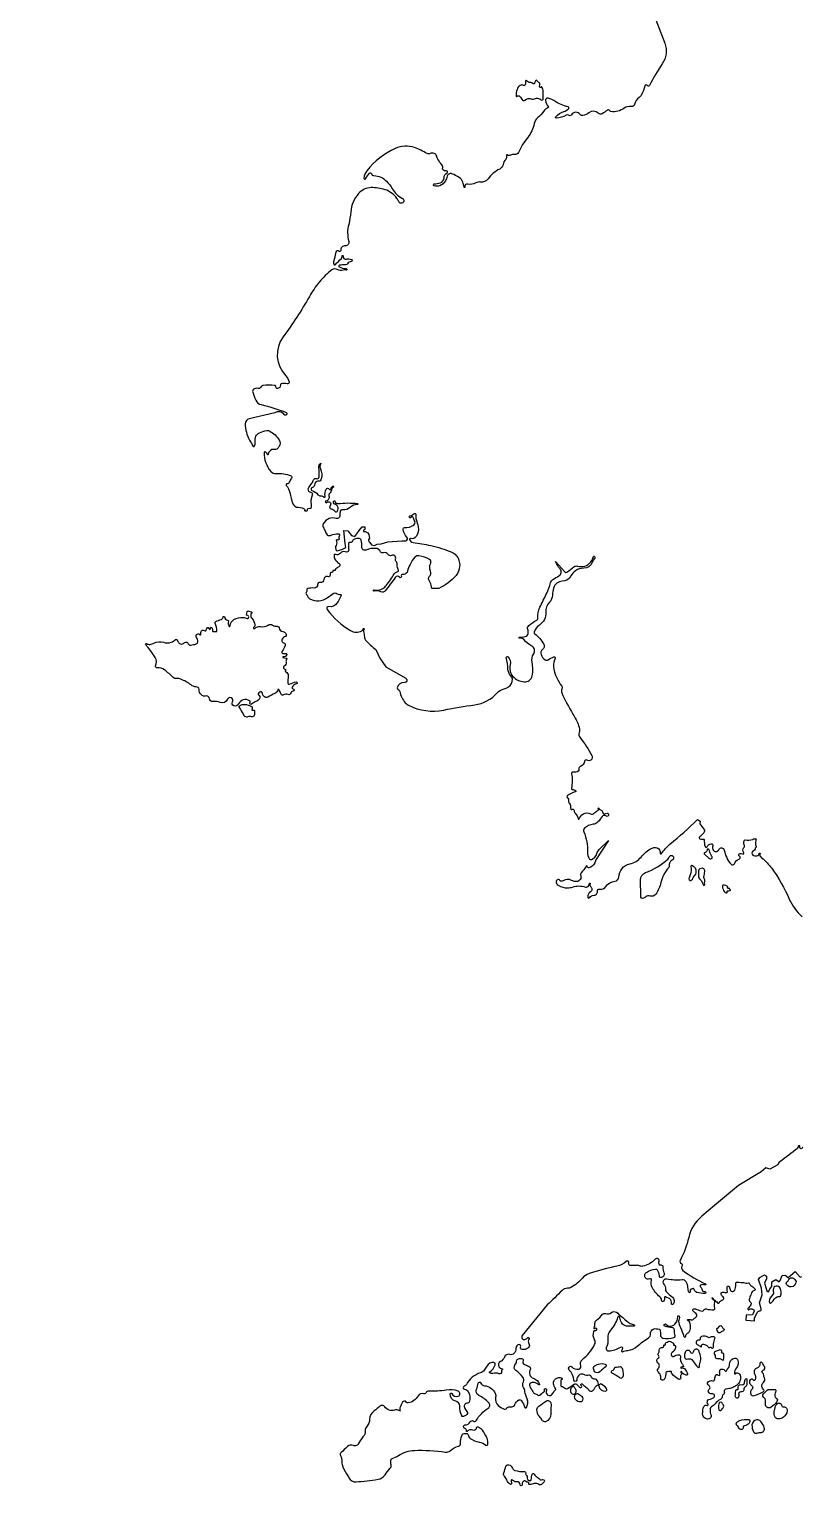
# Model space of a CAD drawing. Header units: millimetres. Extents: x 10675 to 34317, y 7287 to 30799.
# Drawn here: x 10675 to 16727, y 7287 to 18892 of the extents above; entities that cross this region are included whole.
import ezdxf

# ---------------------------------------------------------------- set-up
doc = ezdxf.new("R2010")
doc.units = ezdxf.units.MM
doc.layers.add('dwgmodels.com', color=250, linetype='Continuous')

msp = doc.modelspace()

# ---------------------------------------------------------------- linework, layer by layer
at = {"layer": 'dwgmodels.com'}
for points in [[(14875, 28559, 0), (14859, 28559, -0.433773)], [(15555, 19050), (15655, 18786, -0.247834), (15635, 18624, 0.041618), (15536, 18454, -0.605439), (15520, 18453, 0.674783), (15499, 18450, -0.058904), (15473, 18382, -0.110665), (15455, 18360, 0.171765), (15418, 18304, -0.40388), (15393, 18288, 0.211565), (15338, 18276, -0.188805), (15232, 18249, -0.265061), (15224, 18255, 0.510013), (15203, 18259, -0.06403), (15164, 18233, -0.319329), (15134, 18237, 0.383059), (15061, 18239, -0.137128), (15013, 18218, -0.286719), (14992, 18227, 0.542994), (14924, 18224, -0.468554), (14901, 18221, 0.335043), (14883, 18222, -0.143048), (14804, 18199, -0.654975), (14800, 18209, -0.128863), (14864, 18250, 0.093688), (14901, 18271, 0.629866), (14898, 18286, -0.051395), (14842, 18304, -0.042661), (14800, 18327, 0.085508), (14740, 18354, 0.539828), (14720, 18335, 0.143696), (14742, 18290, -0.518865), (14739, 18278, 0.140582), (14707, 18252, -0.066277), (14661, 18203, 0.174469), (14632, 18155, -0.124567), (14581, 18047, 0.065614), (14508, 17929, -0.326551), (14477, 17912, 0.148612), (14447, 17907, -0.294893), (14423, 17909, 0.76324), (14414, 17903, -0.28985), (14408, 17874, 0.143631), (14387, 17833, -0.226513), (14361, 17799, 0.113784), (14270, 17721, -0.289616), (14209, 17697, 0.18639), (14173, 17690, -0.195114), (14110, 17680, 0.248985), (14091, 17675, 0.373346), (14089, 17660, -1.282923), (14082, 17657, 0.06631), (14072, 17696, 0.144615), (14044, 17732, 0.072779), (13985, 17762, 0.435274), (13949, 17742, -0.054706), (13935, 17705, -0.199953), (13891, 17668, -0.156748), (13847, 17668, -0.813625), (13848, 17682, 0.047401), (13894, 17691, 0.319196), (13925, 17730, -0.243592), (13948, 17770, 0.802841), (13943, 17784, -0.245884), (13915, 17794, -0.29212), (13913, 17804, 0.299434), (13908, 17831, -0.077238), (13876, 17877, -0.039662), (13867, 17899, 0.476555), (13816, 17920, -0.269422), (13792, 17920, 0.052536), (13693, 17967, 0.194666), (13541, 17960, 0.11691), (13320, 17786, 0.153831), (13297, 17726, 0.803468), (13309, 17722, -0.063299), (13341, 17767, -0.605795), (13355, 17763, 0.349183), (13375, 17747, -0.204291), (13474, 17703, -0.056024), (13520, 17642, 0.149802), (13598, 17569, -0.695934), (13595, 17531, -0.356018), (13571, 17542, 0.041839), (13555, 17569, 0.156951), (13462, 17637, 0.082874), (13353, 17653, 0.213152), (13255, 17607, 0.160629), (13193, 17462, -0.043625), (13177, 17365, 0.132411), (13178, 17231, -0.517449), (13150, 17197, 0.470298), (13115, 17159, -0.698582), (13103, 17153, 0.586248), (13076, 17145, -0.01334), (13059, 17070, 0.160028), (13060, 17052, 0.551966), (13074, 17050, -0.007591), (13120, 17098, 0.241614), (13125, 17115, -1.195634), (13134, 17115, 0.553664), (13159, 17092, -0.16732), (13199, 17089, -0.787781), (13197, 17073, 0.243281), (13168, 17055, -0.277945), (13153, 17047, 0.050149), (13105, 17044, 0.689749), (13103, 17032, 0.155259), (13157, 17018, -1.258898), (13155, 17005, 0.199607), (13133, 17006, -0.236931), (13088, 17010, 0.310985), (13046, 17008, 0.056925), (12947, 16913, 0.045278), (12869, 16799, -0.032415), (12663, 16483, 0.370703), (12684, 16178, -0.150841), (12710, 16128, -0.555177), (12694, 16113, 0.13176), (12647, 16114, 0.373141), (12642, 16106, -0.416793), (12618, 16077, -0.47927), (12607, 16088, 0.403956), (12598, 16100, 0.078853), (12504, 16100, 0.240307), (12487, 16088, -0.357542), (12464, 16078, 0.260367), (12430, 16070, 0.280508), (12425, 16050, 0.042025), (12448, 15987, 0.230718), (12492, 15951, -0.042347), (12686, 15890, -1.323056), (12672, 15873, 0.392224), (12598, 15887), (12397, 15840, 0.350623), (12366, 15801, 0.125034), (12400, 15672, 0.005943), (12428, 15624, 0.568134), (12437, 15624, 0.175405), (12444, 15659, -0.148181), (12450, 15703, -0.164019), (12477, 15730, -0.09236), (12535, 15748, -0.164339), (12560, 15743, -0.113288), (12631, 15675, -0.306012), (12631, 15622, -0.050273), (12614, 15603, -0.270519), (12597, 15599, 0.341305), (12555, 15583, 0.061676), (12545, 15559, -0.714207), (12540, 15559, 0.12318), (12526, 15579, 0.634608), (12514, 15574, 0.189086), (12567, 15428, 0.233164), (12608, 15411, -0.103591), (12725, 15394, -0.530928), (12730, 15375, 0.102028), (12711, 15342, -0.321402), (12693, 15330, 0.640782), (12688, 15318, -0.134223), (12715, 15261, 0.047385), (12740, 15174, 0.31045), (12780, 15146), (12812, 15143), (12828, 15134), (12835, 15127), (12830, 15122), (12833, 15119), (12850, 15119), (12855, 15122), (12855, 15130), (12858, 15137), (12872, 15138), (12884, 15139), (12885, 15150), (12884, 15204), (12896, 15255), (12874, 15265, -0.465519), (12864, 15300, -0.013714), (12888, 15335, 0.078346), (12902, 15362, -0.450138), (12924, 15371, 0.545828), (12946, 15385, 0.031948), (12943, 15455, -0.254407), (12958, 15493), (12953, 15476, 0.190818), (12955, 15448, -0.176091), (12962, 15368, -0.372431), (12936, 15350, 0.431229), (12912, 15330, -0.301413), (12889, 15299, 0.701621), (12889, 15279, -0.133524), (12936, 15245, 0.235131), (12958, 15236, -0.216131), (12982, 15226, 0.73602), (12992, 15232, -0.154387), (13001, 15288, -0.609486), (13023, 15289, 0.68969), (13039, 15291, -0.167395), (13052, 15312, -1.084515), (13057, 15304, 0.243509), (13042, 15281, -0.20378), (13027, 15255, 0.324532), (13022, 15235, -0.465245), (12999, 15195, 1.367522), (13005, 15184, -0.350944), (13028, 15187, -0.486937), (13031, 15157, 0.626725), (13040, 15133, -0.221317), (13070, 15114, 0.491994), (13086, 15113, 0.34419), (13089, 15155, 0.187931), (13068, 15170, -0.594741), (13061, 15196, -0.623813), (13069, 15193, 0.419152), (13091, 15175, -0.054827), (13247, 15176, -0.962465), (13246, 15167, 0.198304), (13189, 15145, -0.23031), (13130, 15127, 0.446055), (13109, 15109, -0.003873), (13107, 15077, -0.508011), (13079, 15058, 0.1922), (13024, 15058, 0.158536), (12977, 15017, 0.231895), (12975, 14998, 0.023097), (12988, 14969, -0.013877), (13002, 14939, 0.418593), (13034, 14926, -0.11488), (13099, 14938, -0.550349), (13105, 14926, 0.191799), (13102, 14899, -0.49275), (13095, 14889, -0.106618), (13085, 14892, 0.662356), (13080, 14887, -0.204029), (13078, 14847, 0.257567), (13080, 14810, 0.361626), (13094, 14806, -0.027958), (13134, 14819, -0.21642), (13134, 14819), (13154, 14832), (13149, 14861), (13139, 14965), (13170, 14962), (13200, 14924), (13224, 14917), (13241, 14939), (13260, 14965), (13283, 14992), (13304, 14992), (13303, 14973), (13293, 14967), (13294, 14956), (13307, 14956), (13326, 14946), (13336, 14932), (13339, 14904), (13333, 14891), (13335, 14877), (13342, 14869), (13357, 14852), (13380, 14846), (13401, 14856), (13432, 14860), (13485, 14874), (13593, 14883), (13624, 14884, 0.649873), (13634, 14913, -0.152119), (13603, 14973, -0.483849), (13615, 14987, 0.160307), (13687, 15007, 0.388229), (13695, 15038, -0.053865), (13683, 15067, 0.664019), (13667, 15068, -1.570001), (13658, 15080, 0.148474), (13687, 15095, -0.714546), (13704, 15087, 0.104534), (13706, 15050, -0.010417), (13722, 14993, -0.221512), (13707, 14917, -0.305452), (13662, 14901, 0.566864), (13655, 14894, 0.314471), (13682, 14870, -0.031121), (13820, 14846, -0.037305), (13986, 14794, -0.120046), (14018, 14771, -0.197776), (14047, 14683, -0.158899), (14019, 14612, -0.111187), (13884, 14509), (13829, 14509), (13823, 14535, 0.070914), (13806, 14578, -0.335388), (13809, 14602, 0.298286), (13818, 14646, -0.212961), (13820, 14708, 0.397868), (13811, 14736, 0.080312), (13728, 14766, 0.265886), (13697, 14755, 0.065066), (13658, 14698, 0.053951), (13638, 14644, -0.152576), (13629, 14629, -0.195426), (13602, 14620, 0.516046), (13590, 14605, -0.821681), (13575, 14597, 0.499236), (13542, 14596, -0.011551), (13464, 14491, -0.343897), (13430, 14483, 0.166744), (13377, 14488, -1.252113), (13377, 14498, 0.185157), (13445, 14509, 0.099404), (13473, 14534, 0.02206), (13534, 14623, -0.215175), (13558, 14639, 0.552335), (13566, 14658, -0.197483), (13558, 14693, 0.23186), (13551, 14718, -0.246345), (13545, 14740, 0.287724), (13535, 14767, 0.313554), (13513, 14769, -0.418137), (13486, 14776, 0.177787), (13470, 14789, 0.172338), (13450, 14789, -0.389617), (13427, 14798, 0.279635), (13389, 14824, 0.108921), (13313, 14811, -0.555672), (13281, 14834, 0.089948), (13275, 14888, 0.31912), (13257, 14902, 0.103446), (13222, 14897, 0.234441), (13207, 14881, -0.410076), (13189, 14871, 0.508712), (13176, 14860, -0.008602), (13177, 14810, -0.385871), (13162, 14794, -0.06377), (13138, 14799, 0.263447), (13109, 14783, -0.328225), (13075, 14776, 0.096016), (13067, 14777, 0.376985), (13063, 14773, 0.164459), (13069, 14739, 0.138031), (13102, 14705, -0.554203), (13103, 14682, 0.011544), (13077, 14664, 0.186281), (13071, 14654, -0.534188), (13063, 14650, 0.650944), (13052, 14643, -0.583705), (13042, 14635, 0.665679), (13032, 14625, -0.629134), (13011, 14602, 0.50629), (12983, 14581, -0.48181), (12953, 14556, 0.487209), (12933, 14539, -0.438771), (12907, 14513, 0.068477), (12856, 14509, 0.392558), (12848, 14498, -0.222571), (12843, 14478, 0.379603), (12843, 14467, -0.074089), (12858, 14444, 0.157664), (12873, 14427, 0.304239), (13012, 14438, -0.010307), (13056, 14470, -0.281047), (13078, 14472, 0.096404), (13113, 14462, -0.518928), (13118, 14453, -0.03736), (13085, 14394, -0.306407), (13022, 14367, 0.69172), (13008, 14344, 0.095111), (13192, 14179, 0.266177), (13279, 14177, 0.251729), (13288, 14191, -1.336898), (13297, 14187, 0.237008), (13294, 14173, -0.072903), (13300, 14129, 0.198775), (13310, 14103, 0.027942), (13389, 14030), (13420, 13963), (13468, 13896), (13624, 13805, -0.802598), (13614, 13771, 0.36737), (13557, 13731, 0.397973), (13566, 13716, -0.27713), (13578, 13702, 0.141086), (13621, 13613, 0.090923), (13647, 13593, 0.169066), (13922, 13556, -0.018233), (14165, 13597, 0.182088), (14341, 13690, -0.159158), (14395, 13722, 0.212806), (14454, 13765, 0.331517), (14446, 13828, -0.187007), (14426, 13876, 0.060215), (14413, 13967, -0.741978), (14424, 13974, -0.285956), (14443, 13910, 0.254512), (14465, 13819, 0.189912), (14552, 13777, 0.38055), (14616, 13825, 0.107292), (14615, 13930, -0.210712), (14628, 13997, 0.432736), (14614, 14057, -0.070029), (14550, 14109, 0.257984), (14516, 14120, -1.154257), (14516, 14127, 0.104566), (14561, 14132, 0.255008), (14584, 14157, 0.168949), (14582, 14188, -0.331454), (14589, 14219, -0.069999), (14648, 14257, 0.312085), (14660, 14278, -0.130841), (14676, 14362, 0.000015), (14730, 14472, 0.05334), (14759, 14554, -0.194595), (14778, 14580, -0.006801), (14826, 14609, 0.471541), (14834, 14664, -0.084376), (14798, 14721), (14824, 14692), (14872, 14639, 0.374921), (14888, 14637, 0.028606), (14943, 14679, -0.259229), (14970, 14685, 0.316022), (15076, 14719, 0.09286), (15096, 14759, -0.614946), (15104, 14761, -0.361895), (15103, 14741, 0.093626), (15086, 14713, -0.318329), (15020, 14668, 0.161119), (14955, 14648, 0.113637), (14920, 14608, -0.264566), (14852, 14566, 0.324972), (14784, 14513, 0.058675), (14775, 14456, -0.186795), (14752, 14402, 0.214223), (14723, 14324, -0.267742), (14672, 14222, 0.177628), (14632, 14168, 0.307592), (14637, 14153, -0.10461), (14706, 14072, -0.369399), (14697, 14030, 0.320445), (14685, 13991, 0.176604), (14718, 13950, 0.289693), (14741, 13950, -0.046703), (14786, 13974, -0.680785), (14796, 13964, 0.122464), (14784, 13899, 0.102537), (14808, 13809, 0.035272), (14847, 13743, -0.284611), (14849, 13721, 0.2333), (14847, 13691, 0.033502), (14935, 13524, -0.042259), (14980, 13434, -0.163551), (14983, 13379, 0.238531), (14990, 13342, -0.047112), (15083, 13199, -0.351251), (15076, 13164, -0.336872), (15043, 13163, 0.564191), (15027, 13155, -0.279003), (14995, 13114, 0.337517), (14982, 13094, -0.452057), (14959, 13069, 0.022682), (14933, 13069, 0.451203), (14924, 13057, -0.099002), (14923, 12942, 0.429572), (14929, 12934, -0.089796), (14956, 12925, -0.678097), (14954, 12915, 0.116677), (14891, 12883, 0.451012), (14891, 12870, -0.250824), (14901, 12842, 0.272441), (14909, 12822, -0.240805), (14916, 12807, 0.056564), (14918, 12780, 0.518922), (14926, 12777, -0.557137), (14945, 12767, 0.168664), (14954, 12746, -0.127638), (14977, 12702, 0.749838), (14984, 12702, -0.1839), (15017, 12741, -0.251243), (15074, 12742, 0.327503), (15102, 12746, -0.073563), (15129, 12767, 0.474628), (15133, 12784, -1.262819), (15137, 12786, 0.305278), (15152, 12773, -0.358337), (15166, 12758, 0.607648), (15194, 12745, -0.376883), (15211, 12744, -0.344768), (15213, 12728, -0.45237), (15194, 12725, 0.429382), (15165, 12721, -0.029117), (15131, 12678, -0.189929), (15095, 12660, 0.165725), (15026, 12629, 0.324996), (15020, 12600, -0.118819), (15050, 12443, 0.129667), (15062, 12391, 0.378426), (15080, 12384, 0.245392), (15123, 12431, -0.145642), (15141, 12461), (15213, 12534), (15116, 12381), (15106, 12358, -0.240791), (15061, 12319, -0.481431), (15048, 12329, 0.775078), (15039, 12331, -0.072942), (15000, 12280, 0.3012), (14996, 12258, -0.511795), (14966, 12211, -0.144691), (14925, 12220, 0.294025), (14858, 12216, -0.409896), (14833, 12220, 0.760626), (14803, 12208, 0.230594), (14819, 12182, 0.149803), (14895, 12162, 0.070447), (14932, 12168, -0.163089), (15033, 12168, 0.388822), (15059, 12179, 0.064702), (15064, 12195, -1.258906), (15071, 12192, 0.397094), (15074, 12172, -0.507935), (15072, 12130, 0.262216), (15051, 12090, 0.765218), (15067, 12086, -0.303444), (15098, 12103, 0.490733), (15127, 12134, -0.529381), (15145, 12151, 0.309929), (15194, 12171, -0.225335), (15264, 12213, 0.379055), (15295, 12246, -0.348784), (15382, 12350, 0.173346), (15469, 12403, -0.108808), (15556, 12473, -0.299659), (15608, 12467, -0.275667), (15618, 12437, 0.827544), (15631, 12431, -0.072666), (15696, 12503, 0.019891), (15913, 12698), (15932, 12684), (15929, 12663), (15962, 12622, -0.3668), (15961, 12592, -0.048567), (15929, 12562, 0.584398), (15931, 12547, 0.12907), (15960, 12543, -0.475412), (15965, 12538, 0.085435), (15971, 12485, 0.705064), (15987, 12484, -0.253236), (16018, 12508, -0.571694), (16031, 12492, 0.261202), (16037, 12455, 0.581283), (16080, 12461, -0.761991), (16122, 12458, 0.131178), (16175, 12346, 0.585688), (16201, 12351, -0.249287), (16239, 12387, 0.668743), (16241, 12410, -0.725355), (16246, 12431, -0.176136), (16264, 12427, 0.840871), (16274, 12437, -0.371129), (16276, 12477, 0.337293), (16279, 12500, -0.25093), (16278, 12531, -0.308799), (16287, 12537, 0.067128), (16343, 12540, 0.257622), (16349, 12545, -0.39209), (16354, 12547, 0.107062), (16369, 12546, -0.440397), (16371, 12544, -0.074851), (16369, 12531, 0.152527), (16371, 12487, -0.325633), (16368, 12476, 0.233562), (16363, 12466, -0.333349), (16352, 12452, 0.444349), (16340, 12426, 0.216458), (16352, 12414, 0.182203), (16385, 12415, 0.305851), (16396, 12431, -0.559194), (16400, 12434, -0.461834), (16402, 12427, 0.290631), (16402, 12413, 0.098987), (16415, 12397, -0.072165), (16494, 12315, -0.049493), (16632, 12074, 0.106129), (16733, 11935, 0.245029)], [(16734, 10127, -0.641765), (16719, 10117, -0.368738), (16715, 10129, 1.297311), (16701, 10131, -0.258529), (16695, 10117, -0.021133), (16557, 10014, 0.215286), (16543, 9990), (16479, 9955), (16449, 9965), (16410, 9934), (16233, 9826), (16046, 9670), (15946, 9586, 0.162006), (15843, 9420, -0.063476), (15776, 9240, 0.441041), (15785, 9215, -0.455252), (15791, 9197, 0.38), (15798, 9161, 0.056195), (15975, 9056, -0.959178), (15971, 9047, 0.205377), (15936, 9045, 0.565495), (15935, 9033, -0.222535), (15948, 9009, 0.469442), (15968, 8995, -1.130337), (15970, 8980, -0.081747), (15906, 8989, -0.273401), (15886, 9012, 0.507785), (15873, 9018, -0.074555), (15864, 9014, 0.332173), (15855, 9005, -0.000697), (15854, 8991, -0.797259), (15844, 8990, -0.087592), (15837, 9026, 0.148129), (15822, 9073, 0.274677), (15792, 9087, -0.080697), (15672, 9093, 0.316785), (15645, 9082, 0.326054), (15646, 9056, -0.192061), (15661, 9012, 0.212887), (15667, 8995, 0.024), (15715, 8952, -0.395998), (15722, 8897, -0.776341), (15707, 8903, 0.270121), (15692, 8940, 0.127339), (15679, 8946, -0.141819), (15661, 8953, 0.721486), (15653, 8948, -0.201754), (15648, 8921, -0.718749), (15631, 8926, 0.197901), (15616, 8955, -0.089718), (15557, 9028, -0.204681), (15551, 9084, 0.665355), (15537, 9095, -0.330424), (15506, 9101, -0.467873), (15511, 9146, -0.123577), (15583, 9172, -0.264846), (15595, 9167, -0.154262), (15611, 9119, 0.457164), (15626, 9107, 0.174295), (15647, 9119, 0.283884), (15651, 9143, -0.118046), (15644, 9184, 0.462676), (15626, 9202, -0.60335), (15610, 9226, 0.890219), (15579, 9249, -0.151789), (15482, 9194, -0.168539), (15456, 9197, 0.151876), (15432, 9201, -0.071158), (15384, 9200, -0.476867), (15373, 9218, 0.779483), (15352, 9232, -0.133761), (15280, 9195, 0.029775), (15062, 9136, 0.136124), (15010, 9101, -0.087599), (14920, 9027, -0.151384), (14894, 9021, 0.228724), (14850, 9004, -0.021082), (14734, 8892), (14538, 8651, 0.724142), (14558, 8620, 0.12718), (14581, 8634, -0.903821), (14591, 8625, 0.307022), (14590, 8587, -0.350402), (14587, 8557, -0.139688), (14562, 8542, -0.157203), (14530, 8544, -0.47569), (14525, 8559, 0.593566), (14514, 8579, 0.451169), (14488, 8550, -0.239552), (14473, 8509, -0.271266), (14440, 8502, 0.394701), (14398, 8482, -0.168633), (14367, 8446, 0.399455), (14355, 8406, 0.260721), (14380, 8390, -0.823716), (14381, 8381, 0.413596), (14375, 8368, -0.645232), (14355, 8351, 0.17161), (14307, 8354, -0.197167), (14283, 8357, -0.563362), (14283, 8365, 0.173357), (14326, 8421, 0.478894), (14315, 8439, 0.291558), (14261, 8411, -0.027594), (14239, 8378, -0.156413), (14210, 8358, 0.193561), (14100, 8267, -0.186033), (14083, 8253, 0.800483), (14086, 8229, -0.24379), (14115, 8209, -0.219989), (14122, 8129, -0.328898), (14109, 8121, 0.542672), (14084, 8087, 0.093363), (14104, 8054, -0.522487), (14098, 8026, 0.042607), (14077, 8016, -0.464731), (14063, 8020, -0.095708), (14048, 8098, 0.36202), (14016, 8136, -0.390796), (13973, 8194, -0.777293), (13985, 8196, 0.400699), (14036, 8174, 0.378125), (14049, 8199, 0.265063), (14035, 8215, 0.118824), (13942, 8222, -0.056352), (13802, 8215, 0.342209), (13785, 8204, -0.419011), (13767, 8194, 0.361933), (13722, 8177, -0.226779), (13643, 8122, -0.308563), (13628, 8129, 0.580417), (13600, 8128, 0.028135), (13579, 8084, 0.280425), (13583, 8058), (13564, 8065, 0.172004), (13537, 8066, -0.338466), (13460, 8092, 0.466903), (13421, 8096, -0.044008), (13378, 8061, 0.248017), (13341, 7993, -0.189987), (13319, 7938, 0.206049), (13307, 7904, -0.20315), (13289, 7855, 0.080738), (13255, 7803, -0.421256), (13214, 7788, 0.319795), (13168, 7780, -0.018341), (13117, 7732, 0.333528), (13113, 7711, -0.121417), (13123, 7659, 0.09097), (13125, 7640, 0.062093), (13160, 7567, -0.019219), (13179, 7534, 0.300345), (13235, 7503, 0.017889), (13407, 7523, 0.201971), (13462, 7557, -0.016327), (13503, 7610, 0.233452), (13509, 7636, -0.111107), (13508, 7675, -0.279991), (13518, 7686, 0.085048), (13567, 7709, -0.143879), (13692, 7750, -0.047551), (13936, 7736, 0.228556), (13973, 7747, -0.116984), (14038, 7783, 0.354297), (14054, 7806, -0.111771), (14063, 7865, -0.243278), (14082, 7882, -0.13874), (14107, 7881, -0.303936), (14114, 7872, 0.22355), (14130, 7844, 0.107309), (14200, 7815, -0.12163), (14253, 7791, 0.604899), (14269, 7798, 0.11222), (14262, 7845, 0.071422), (14225, 7908, 0.132144), (14192, 7932, 0.494343), (14176, 7922, -0.502413), (14151, 7908, 0.306616), (14105, 7899, -0.751691), (14100, 7901, 0.415519), (14087, 7922, -0.871056), (14089, 7949, 0.254721), (14130, 7974, -0.453283), (14156, 7980, 0.444572), (14177, 7984, -0.113498), (14270, 8080, 0.471314), (14275, 8124, 0.087236), (14197, 8181, -0.399615), (14179, 8230, 0.070097), (14191, 8276, -0.785491), (14214, 8278, 0.291034), (14242, 8257, -0.274669), (14326, 8197, -0.152421), (14329, 8166, 0.258106), (14350, 8102, 0.095697), (14392, 8075, 0.317046), (14416, 8081, -0.240864), (14440, 8091, 0.142896), (14470, 8097, 0.197924), (14481, 8110, -0.195605), (14510, 8145, -0.393329), (14533, 8139, -0.049996), (14559, 8087, 0.619497), (14570, 8086, 0.245935), (14576, 8154, -0.062955), (14559, 8211, 0.096458), (14548, 8243, -0.263778), (14547, 8287, 0.305784), (14543, 8325, 0.067732), (14487, 8377, -0.422294), (14481, 8417, 0.132531), (14494, 8451, -0.299461), (14508, 8469, -0.165303), (14539, 8468, -0.453895), (14544, 8454, 0.45038), (14556, 8423, 0.009163), (14587, 8411, -0.461488), (14599, 8381, 0.456059), (14624, 8315, -0.203442), (14674, 8269, -0.823446), (14667, 8264, 0.136066), (14634, 8282, 0.224346), (14599, 8274, 0.287616), (14594, 8262, 0.132496), (14612, 8227, -0.110754), (14620, 8212, 0.252069), (14635, 8197, -0.114993), (14660, 8183, 0.413729), (14678, 8184, -0.064718), (14707, 8208, 0.38239), (14712, 8224, -0.639673), (14720, 8234, -0.433915), (14728, 8220, 0.231624), (14732, 8189, 0.477861), (14767, 8186, 0.065526), (14786, 8212, -0.146798), (14795, 8221, 0.462297), (14799, 8235, -0.132907), (14783, 8273, -0.262818), (14799, 8310, -0.118852), (14823, 8321, -0.194094), (14849, 8316, -0.663676), (14847, 8305, 0.383615), (14840, 8294, -0.049778), (14840, 8259, 0.388886), (14845, 8252, -0.157046), (14876, 8235, 0.363208), (14892, 8234, 0.001096), (14945, 8270, -0.374462), (14967, 8267, 0.012956), (14988, 8245, 1.103819), (15000, 8259, -1.158698), (15010, 8270, 0.088999), (15035, 8248, -0.136569), (15058, 8225, 0.610196), (15098, 8226, -0.112617), (15126, 8261, -0.581718), (15138, 8256, 0.404212), (15191, 8215, 0.581857), (15199, 8234, 0.102632), (15159, 8270, 0.399545), (15145, 8266, -0.645724), (15136, 8268, -0.00862), (15130, 8290, 0.371222), (15103, 8309, -0.201344), (15085, 8315, -0.182666), (15077, 8330, 0.459247), (15061, 8339, -0.213344), (15021, 8344, 0.284193), (14990, 8344, 0.2429), (14965, 8300, -0.957088), (14943, 8300, 0.198501), (14907, 8379, -0.513995), (14911, 8408, -0.345454), (14926, 8406, 0.268214), (14982, 8387, 0.458139), (14997, 8414, -0.321346), (15010, 8462, 0.10277), (15105, 8579, 0.248688), (15105, 8617, -0.207561), (15099, 8683, -0.38734), (15114, 8691, 1.763592), (15109, 8705, -0.861046), (15101, 8710, 0.116843), (15108, 8746, -0.253), (15120, 8771, 0.074421), (15168, 8817, -0.346884), (15191, 8823, 0.298403), (15238, 8831, -0.36282), (15276, 8833, -0.025685), (15355, 8765, 0.143427), (15415, 8735, -0.931017), (15414, 8725, 0.019691), (15394, 8725, 0.02215), (15373, 8723, -0.324914), (15315, 8754, -0.061792), (15302, 8793, 0.785075), (15286, 8794, -0.112379), (15229, 8692, 0.217104), (15209, 8628, -0.146507), (15197, 8555, 0.577179), (15214, 8530, 0.120805), (15310, 8560, -0.675741), (15325, 8549, -0.05865), (15317, 8531, 0.680804), (15323, 8524, -0.047426), (15367, 8534, 0.144547), (15438, 8566, -0.034249), (15528, 8633, 0.266915), (15544, 8665, -0.476452), (15588, 8704, 0.012198), (15611, 8701, -0.350684), (15619, 8693, -0.035176), (15621, 8655, 0.367968), (15640, 8631, 0.114696), (15727, 8634, 0.413772), (15736, 8649, -0.071073), (15731, 8695, 0.406263), (15715, 8712, -0.07942), (15656, 8724, -1.239), (15665, 8739, 0.306031), (15719, 8728, 0.105568), (15735, 8739, 0.2028), (15757, 8798, -0.799057), (15769, 8802, -0.272036), (15768, 8781, 0.179972), (15764, 8763, 0.06853), (15778, 8713, -0.020496), (15805, 8644, 0.817293), (15820, 8646, -0.252378), (15834, 8669, 0.246969), (15858, 8705, 0.100375), (15852, 8755, 0.283641), (15838, 8767, -0.784105), (15837, 8776, -0.196288), (15854, 8775, 0.287601), (15877, 8777, -0.012506), (15900, 8795, 0.520821), (15899, 8826, -0.010375), (15878, 8841, -0.702058), (15884, 8860, -0.133221), (15906, 8856, 0.094015), (15951, 8842, 0.343437), (15962, 8849, -0.394423), (15982, 8859, 0.083565), (16040, 8853, 0.453455), (16048, 8864, -0.084014), (16047, 8910, 0.240238), (16044, 8922, -0.043103), (16026, 8942, -1.164331), (16032, 8945, 0.180477), (16041, 8933, -0.111609), (16069, 8906, 0.56484), (16081, 8907, -0.107108), (16096, 8924, -0.075269), (16110, 8931, 0.577476), (16114, 8953, -0.104921), (16098, 8973, -0.573063), (16109, 8990, 0.017454), (16143, 8989, 0.477301), (16147, 8994, -0.093679), (16145, 9033, -0.759965), (16159, 9034, 0.019756), (16172, 9005, 0.466167), (16197, 9000, 0.171487), (16208, 9017, 0.075689), (16213, 9062, -0.423963), (16219, 9069, -0.060303), (16291, 9062, 0.129062), (16311, 9063, -0.39749), (16317, 9060, 0.168809), (16330, 9044, -0.078719), (16362, 9017, -0.554794), (16358, 9005, 0.245666), (16336, 8986, -0.003588), (16319, 8941, 0.318373), (16325, 8915, -0.35691), (16330, 8892, -0.077741), (16308, 8864, 1.010762), (16317, 8855, -0.333686), (16345, 8858, -0.235234), (16357, 8841), (16344, 8813), (16293, 8809), (16290, 8772), (16358, 8767), (16360, 8787), (16380, 8830, -0.288439), (16398, 8843, 0.487098), (16411, 8859), (16398, 8907), (16418, 8970), (16414, 9022), (16391, 9091), (16400, 9105), (16437, 9127), (16453, 9117), (16454, 9096), (16438, 9060), (16456, 9000), (16469, 8994), (16479, 9017), (16495, 9035), (16495, 9073), (16525, 9091), (16552, 9071), (16560, 9082), (16575, 9121), (16599, 9124), (16622, 9105), (16679, 9153), (16717, 9109), (16730, 9114)]]:
    msp.add_lwpolyline(points, format="xyb", dxfattribs=at)
for points in [[(14702, 18350), (14703, 18405, 0.157522), (14692, 18441, 0.554698), (14685, 18441, -0.978083), (14674, 18447, 0.14746), (14677, 18466, 0.249493), (14670, 18476, -0.155438), (14655, 18491, 0.644779), (14641, 18491, 0.003587), (14633, 18470, -0.614723), (14622, 18469, 0.275818), (14604, 18477, -0.235612), (14571, 18491, 0.729287), (14563, 18487, -0.101233), (14561, 18460, -0.484775), (14549, 18455, 0.277747), (14522, 18455, 0.17706), (14497, 18423, 0.083619), (14489, 18373, 0.647989), (14497, 18370, -0.43328), (14517, 18369, 0.00804), (14541, 18340, 0.417352), (14559, 18339, -0.282137), (14614, 18348, 0.209619), (14634, 18349, -0.177108), (14666, 18352, -0.108984), (14686, 18342, 0.710697), (14702, 18350, -0.342024)], [(11998, 13734), (11980, 13737, -0.131384), (11941, 13753, 0.072649), (11862, 13798, 0.126605), (11829, 13803, -0.229374), (11802, 13811, 0.030586), (11734, 13870, 0.190127), (11675, 13887, -0.583646), (11663, 13903, 0.253713), (11660, 13969, 0.036372), (11595, 14058, 0.031502), (11586, 14068, -0.912816), (11593, 14077, 0.174669), (11620, 14071, 0.090046), (11650, 14081, -0.203672), (11726, 14087, 0.265882), (11815, 14105, -0.520411), (11835, 14101, 0.134641), (11851, 14079, 0.343417), (11881, 14079, -0.18148), (11908, 14088, -0.342696), (11915, 14081, 0.389182), (11937, 14065, 0.036778), (11982, 14074, 0.334763), (11995, 14090, 0.174359), (11984, 14126, -0.483884), (11990, 14152, -0.353451), (12010, 14147, 0.815668), (12019, 14151, -0.17707), (12022, 14177, -0.404336), (12037, 14182, 0.022145), (12053, 14176, 0.436673), (12057, 14178, -0.10104), (12069, 14202, -0.482591), (12076, 14202, -0.033184), (12085, 14189, 0.562086), (12090, 14189, 0.109706), (12094, 14200, -0.717633), (12105, 14202, -0.164603), (12110, 14179, 0.539466), (12119, 14171, -0.163244), (12137, 14171, 0.516017), (12143, 14175, 0.104388), (12131, 14237, -0.412183), (12136, 14251, -0.02408), (12178, 14266, 0.299739), (12192, 14284, -0.935742), (12205, 14284, 0.392103), (12227, 14261, -0.470963), (12234, 14252, 0.155605), (12237, 14215, 0.791667), (12248, 14217, -0.235549), (12277, 14265, -0.177216), (12351, 14282, -0.069877), (12381, 14274, 0.437777), (12392, 14279, 0.214854), (12391, 14293, 0.299047), (12379, 14299, -0.623864), (12375, 14306, 0.116537), (12381, 14325, -0.508328), (12393, 14332, 0.052867), (12415, 14325, -0.626079), (12417, 14317, 0.149171), (12411, 14306, 0.25808), (12418, 14276, -0.162309), (12442, 14223, -0.306852), (12433, 14205, 1.171243), (12440, 14196, -0.253174), (12486, 14210, 0.199323), (12545, 14222, -0.307468), (12581, 14222, 0.165346), (12617, 14213, -0.392889), (12631, 14201, 0.339052), (12660, 14172, -0.229285), (12685, 14155, -0.489663), (12675, 14130, 0.299131), (12652, 14103, 0.399069), (12666, 14084, -0.466497), (12679, 14061, -0.078226), (12655, 14017, 0.556103), (12661, 14000, 0.086315), (12684, 14000, -0.552464), (12691, 13992, -0.130461), (12681, 13977, -0.258908), (12663, 13973, 1.020842), (12662, 13969, 0), (12688, 13963, -0.558564), (12691, 13954, 0.229832), (12686, 13933, -0.330212), (12671, 13900, 0.609539), (12671, 13880, -0.04623), (12682, 13874, -0.50878), (12682, 13866, 0.556278), (12683, 13855, -0.111669), (12698, 13842, -0.197447), (12703, 13824, 0.051731), (12701, 13766, 0.545158), (12714, 13759, -0.091539), (12766, 13776, -0.936442), (12769, 13762, 0.200459), (12733, 13735, 0.559937), (12740, 13723, -0.900978), (12741, 13703, 0.281042), (12722, 13687, -0.427893), (12703, 13677, 0.216313), (12665, 13674, -0.451376), (12647, 13681, 0.03279), (12631, 13715, 0.680772), (12621, 13714, -0.219734), (12599, 13687, 0.00919), (12543, 13658, -0.361139), (12510, 13665, -0.131571), (12501, 13687, 0.527407), (12480, 13697, 0.168885), (12467, 13683, 0.35994), (12470, 13675, -0.402571), (12477, 13645, -0.169236), (12449, 13622, 0.080172), (12414, 13601, -0.912939), (12403, 13612, 0.455584), (12400, 13629, 0.442943), (12313, 13604, -0.369957), (12277, 13589, -0.493516), (12266, 13620, 0.485379), (12255, 13653, 0.401212), (12227, 13640, -0.408964), (12170, 13615, 0.114697), (12110, 13623, -0.43671), (12086, 13644, 0.500322), (12055, 13666, -0.26729), (12022, 13674, -0.232273), (12005, 13717, 0.226656), (11998, 13734, -4.503828)], [(12316, 13581), (12328, 13560, -0.00336), (12356, 13514, 0.361659), (12383, 13504, -0.135461), (12412, 13506, 0.203744), (12435, 13511, 0.254481), (12441, 13524, -0.000631), (12441, 13548, 0.500412), (12434, 13552, -0.200857), (12421, 13553, -0.51185), (12420, 13559, 0.586362), (12413, 13585, -0.025919), (12391, 13592, 0.1322), (12340, 13596, 0.184019), (12315, 13582, 1.976609)], [(15969, 12424), (16000, 12394, 0.3354), (16023, 12391, 0.435815), (16027, 12404, -0.048777), (16016, 12423, -0.023256), (16003, 12461, 0.873977), (15987, 12458, -0.383987), (15971, 12439, 0.80295), (15969, 12424, 0.069047)], [(15468, 12096), (15466, 12225, -0.317746), (15504, 12281, 0.0977), (15681, 12388, 0.137816), (15691, 12405, -0.462233), (15713, 12415, -0.341378), (15725, 12393, -0.244371), (15713, 12378, 0.149479), (15697, 12364, 0.180855), (15691, 12338, -0.226453), (15686, 12320, 0.123745), (15625, 12203, -0.091929), (15586, 12113, -0.324394), (15540, 12097, 0.225234), (15508, 12092, -0.015318), (15489, 12080, -0.682921), (15468, 12096, -0.722526)], [(15848, 12243), (15857, 12267, 0.140206), (15862, 12330, -0.626472), (15872, 12338, -0.290739), (15900, 12289, -0.20212), (15883, 12252, 0.16075), (15874, 12235, -0.204252), (15862, 12218, -0.461687), (15850, 12221, -0.157567), (15848, 12243, -0.75029)], [(15921, 12288), (15920, 12258, 0.229495), (15933, 12226, -0.137209), (15948, 12203, 0.09101), (15959, 12183, 0.8262), (15970, 12189, -0.119091), (15969, 12213, 0.198508), (15965, 12235, -0.20076), (15962, 12249, 0.010831), (15969, 12291, 0.303571), (15960, 12311, 0.394503), (15923, 12303, 0.240588), (15921, 12288, 188.115367)], [(16134, 12179), (16120, 12183, 0.499457), (16108, 12174, 0.161171), (16123, 12130, 0.198749), (16138, 12122, 0.512883), (16144, 12128, -0.431255), (16151, 12138, 0.000336), (16166, 12140, 0.564552), (16169, 12147, 0.003394), (16162, 12156, 0.375951), (16154, 12157, -0.721205), (16148, 12163, 0.203718), (16148, 12171, 0.155794), (16144, 12175, 0.101993), (16134, 12179, 6.210357)], [(16662, 9036), (16662, 9036, -0.401979), (16610, 9052, -0.36072), (16615, 9072, 0.142879), (16629, 9090, -0.425818), (16658, 9102, -0.19686), (16685, 9074, -0.235451), (16662, 9036, -9.050556)], [(16511, 9031), (16507, 9016, 0.120536), (16507, 8990, -0.282832), (16502, 8972, 0.209169), (16475, 8917, 0.791268), (16496, 8911, -0.128624), (16537, 8955, -0.232664), (16553, 8956, 0.402223), (16563, 8960, 0.213063), (16561, 9021, 0.316955), (16529, 9039, 0.147764), (16511, 9031, 2.005408)], [(16075, 8676), (16066, 8690, -0.386055), (16069, 8708, 0.091567), (16081, 8722, -0.664847), (16105, 8718, 0.210798), (16117, 8703, -0.650892), (16116, 8688, 0.099017), (16092, 8674, -0.445169), (16075, 8676, -1.755435)], [(15624, 8305), (15624, 8328, 0.242341), (15605, 8362, -0.487726), (15603, 8389, 0.450271), (15602, 8437, -0.496423), (15604, 8473, 0.474494), (15607, 8493, -0.378167), (15605, 8513, 0.179834), (15612, 8536, -0.304112), (15623, 8553, -0.078453), (15637, 8557, 0.413605), (15647, 8571, -0.596792), (15654, 8576, 0.686522), (15661, 8583, -0.427891), (15667, 8595, 0.107533), (15681, 8604, -0.38706), (15699, 8604, 0.118784), (15719, 8594, -0.288435), (15725, 8588, -0.103087), (15725, 8576, 0.606099), (15727, 8575, -0.342296), (15737, 8573, -0.237878), (15740, 8556, -0.166811), (15714, 8518, 0.377922), (15708, 8494, 0.438589), (15728, 8489, -0.158746), (15764, 8500, -0.476843), (15779, 8481, 0.238185), (15790, 8431, -0.07171), (15803, 8409, -0.558439), (15801, 8406, 0.148604), (15782, 8402, 0.927885), (15786, 8395, -0.349172), (15816, 8385, -0.067678), (15834, 8350, -0.631029), (15824, 8340, -0.02938), (15797, 8352, -0.275281), (15790, 8363, 1.777555), (15783, 8359, -0.595494), (15784, 8342, 0.417562), (15780, 8325, -0.761025), (15764, 8308, -0.098634), (15713, 8349, -0.227702), (15709, 8363, 0.461204), (15704, 8369, 0.080472), (15669, 8365, 0.342746), (15664, 8358, -0.109397), (15655, 8314, -0.31036), (15635, 8301, -0.166099), (15624, 8305, -3.216121)], [(16020, 8640), (16003, 8633), (15994, 8638, 0.21298), (15943, 8642, 0.368867), (15932, 8623, -0.506252), (15924, 8615, 0.411199), (15902, 8598, 0.339427), (15914, 8577, -0.082607), (15937, 8563, 0.737563), (15944, 8567, -0.57094), (15960, 8583, -0.080926), (15986, 8572, -0.160829), (15995, 8561, 0.562523), (16009, 8558, -0.558652), (16019, 8556, 0.867326), (16037, 8560, -0.046714), (16038, 8584, -0.069383), (16049, 8627, 0.476848), (16042, 8640, 0.150355), (16020, 8640, 1.571544)], [(15928, 8417), (15936, 8450, 0.167212), (15932, 8503, -0.056975), (15924, 8527, 0.588961), (15889, 8538, 0.128455), (15875, 8515, -0.765432), (15860, 8516, 0.33708), (15838, 8534, 0.3399), (15814, 8518, 0.073476), (15809, 8487, 0.520972), (15836, 8467, -0.340207), (15874, 8455, 0.030524), (15905, 8414, 0.009056), (15915, 8402, 0.714314), (15928, 8408, -0.064994), (15928, 8417, -1.075114)], [(16160, 8234), (16134, 8230, 0.466308), (16122, 8209, -0.36397), (16114, 8188, 0.267949), (16105, 8173, -0.267949), (16092, 8150, 0.087489), (16050, 8115, -0.087489), (16021, 8091, 0.267949), (16010, 8071, 0.087489), (16018, 8026, -0.466308), (16000, 7996, -0.466308), (15952, 8036, -0.087489), (15962, 8094, -0.466308), (15986, 8103, 1), (15992, 8115, -0.36397), (15989, 8125, 0.087489), (15991, 8138, -0.36397), (16001, 8150, 0.087489), (16037, 8163, 0.8391), (16027, 8193, -0.36397), (15998, 8210, -0.36397), (16006, 8232, 0.267949), (16010, 8240, 0.267949), (16000, 8259, -0.466308), (15995, 8287, -0.176327), (16012, 8296, -0.087489), (16030, 8296, 0.466308), (16047, 8310, -0.176327), (16058, 8342, -0.466308), (16070, 8342, 0.267949), (16081, 8338, 0.466308), (16088, 8349, -0.176327), (16088, 8378, -0.36397), (16105, 8388, -0.176327), (16128, 8374, 0.700208), (16142, 8379, -0.267949), (16149, 8392, 0.176327), (16161, 8406, 0.087489), (16164, 8424, -0.267949), (16192, 8471, -0.466308), (16227, 8458, -0.267949), (16217, 8397, 0.176327), (16201, 8353, 0.8391), (16209, 8351, -0.36397), (16222, 8359, -0.279527), (16246, 8339, -0.339761), (16217, 8260, -0.021545), (16190, 8244, -0.08029), (16160, 8234, -10.549265)], [(16081, 8537), (16052, 8525, 0.524263), (16046, 8502, -0.250609), (16050, 8486, 0.514679), (16063, 8471, -0.18624), (16108, 8459, 0.535809), (16116, 8461, 0.095953), (16118, 8503, 0.386266), (16108, 8512, -0.585266), (16102, 8522, 0.537625), (16094, 8537, 0.070792), (16081, 8537, 11.507753)], [(15105, 8367), (15098, 8383, -0.366526), (15106, 8413, -0.231577), (15189, 8426, -0.616249), (15192, 8405, 0.035389), (15148, 8368, -0.393271), (15105, 8367, -2.718318)], [(15240, 8358), (15275, 8339, -0.048628), (15301, 8321, 0.433526), (15324, 8323, 0.204759), (15332, 8355, 0.034547), (15323, 8393, 0.331247), (15308, 8404, 0.048847), (15267, 8399, 0.283979), (15258, 8391, -0.274185), (15241, 8373, 0.737411), (15240, 8358, 0.165926)], [(16428, 8229), (16421, 8239, -0.415422), (16429, 8282, 0.176279), (16440, 8298, 0.189425), (16437, 8320, -0.120384), (16432, 8340, 0.246681), (16423, 8356, -0.622558), (16426, 8378, 0.494345), (16437, 8407, -0.043464), (16422, 8435, 0.835489), (16402, 8430, -0.342832), (16378, 8395, 0.21441), (16359, 8379, 0.22425), (16360, 8351, -0.191588), (16364, 8303, -0.629398), (16352, 8301, 0.62985), (16320, 8296, 0.179193), (16321, 8278, 0.138348), (16339, 8257, -0.495355), (16340, 8231, 0.345838), (16331, 8189, 0.387035), (16356, 8179, 0.020128), (16428, 8209, 0.609344), (16428, 8229, 4.425534)], [(14916, 8231), (14917, 8212, 0.382751), (14938, 8191, 0.298497), (14958, 8203, 0.248863), (14957, 8228, 0.018006), (14945, 8248, 0.497676), (14930, 8249, 0.007978), (14916, 8231, 2.239415)], [(16299, 8309), (16299, 8269, -0.267949), (16288, 8250, 0.267949), (16274, 8226, -0.466308), (16252, 8208, 0.57735), (16235, 8188, -0.267949), (16231, 8163, -0.267949), (16221, 8160, -0.391893), (16208, 8176, 0.011555), (16212, 8217, -0.441148), (16225, 8228, 0.51034), (16231, 8235, -0.161431), (16234, 8255, -0.180055), (16242, 8263, -0.129582), (16262, 8265, 0.31017), (16277, 8273, 0.126034), (16283, 8299, -0.306612), (16292, 8312, -0.454031), (16299, 8309, 0.930504)], [(14721, 7975, -0.250234), (14695, 7982, 0.090718), (14673, 8015, -0.207699), (14653, 8070, -0.229738), (14668, 8097, -0.006268), (14728, 8138, -0.342987), (14752, 8136, -0.259208), (14765, 8100, 0.075874), (14763, 8036, -0.315005), (14721, 7975, 31.036426)], [(14975, 8195), (14998, 8180, -0.337823), (15011, 8144, -0.309304), (14994, 8130, -0.239328), (14958, 8145, -0.221054), (14949, 8178, -0.267911), (14962, 8194, -0.153127), (14975, 8195, 0)], [(16079, 8070), (16079, 8070), (16079, 8070, 0.700208), (16099, 8067, -0.087489), (16112, 8083, 0.466308), (16112, 8109, -0.176327), (16108, 8116, 0.8391), (16079, 8116, 0.128922), (16079, 8070, 1.347061)], [(16430, 8194), (16450, 8215, -0.267949), (16484, 8228, 0.087489), (16517, 8228, -0.57735), (16526, 8217, 0.087489), (16519, 8177, 0.267949), (16528, 8160, -0.466308), (16534, 8130, -0.057374), (16490, 8089, -0.333289), (16455, 8089, -0.204677), (16446, 8104, -0.059983), (16446, 8144, 0.333289), (16436, 8161, -0.485575), (16430, 8194, -1.846945)], [(16514, 8053), (16520, 8086, -0.267949), (16547, 8119, -0.466308), (16570, 8105, 0.36397), (16588, 8091, -0.466308), (16615, 8059, -0.176327), (16587, 8011, -0.176327), (16546, 7996, -0.267949), (16520, 8011, -0.197346), (16514, 8053, 44.699133)], [(16236, 7926), (16233, 7931, 0.087489), (16221, 7946, -0.466308), (16221, 7970, -0.087489), (16243, 7983, -0.118238), (16315, 7991, -0.498877), (16323, 7976, -0.060926), (16316, 7964, -0.203698), (16281, 7943, 0.394183), (16271, 7931, -0.912972), (16236, 7926, -1.267271)], [(16339, 7949), (16339, 7949, 0.131803), (16351, 7895, 0.36397), (16378, 7885, -0.087489), (16405, 7890, 0.227953), (16432, 7903, 0.255219), (16436, 7928, 0.099508), (16408, 7977, 0.255219), (16375, 7989, 0.350585), (16339, 7949, 0.748293)], [(14451, 7513), (14454, 7491, -0.609885), (14443, 7484, -0.193262), (14417, 7515, 0.110665), (14398, 7548, -0.290181), (14393, 7574, 0.024268), (14410, 7625, -0.416457), (14433, 7637, -0.243647), (14461, 7610, 0.248597), (14480, 7593, 0.073333), (14556, 7583, -0.561108), (14565, 7569, 0.452947), (14572, 7554, -0.421214), (14577, 7542, 0.492248), (14597, 7512, 0.421402), (14609, 7522, -0.054358), (14616, 7563, -0.677785), (14632, 7564, 0.138565), (14659, 7536, -0.081533), (14676, 7522, 0.330875), (14688, 7519, -0.205634), (14706, 7519, -0.54784), (14709, 7504, 0.020648), (14688, 7483, -0.387231), (14668, 7482, 0.239806), (14631, 7489, -0.049713), (14596, 7482, -0.525117), (14589, 7491, 0.527076), (14582, 7500, -0.235367), (14565, 7507, 0.524772), (14543, 7504, 0.095092), (14536, 7480, -0.916023), (14521, 7480, 0.133138), (14514, 7498, 0.325013), (14498, 7504, -0.162875), (14483, 7504, -0.105912), (14460, 7518, 0.801019), (14451, 7513, 1.890358)]]:
    msp.add_lwpolyline(points, format="xyb", close=True, dxfattribs=at)

doc.saveas('drawing.dxf')
